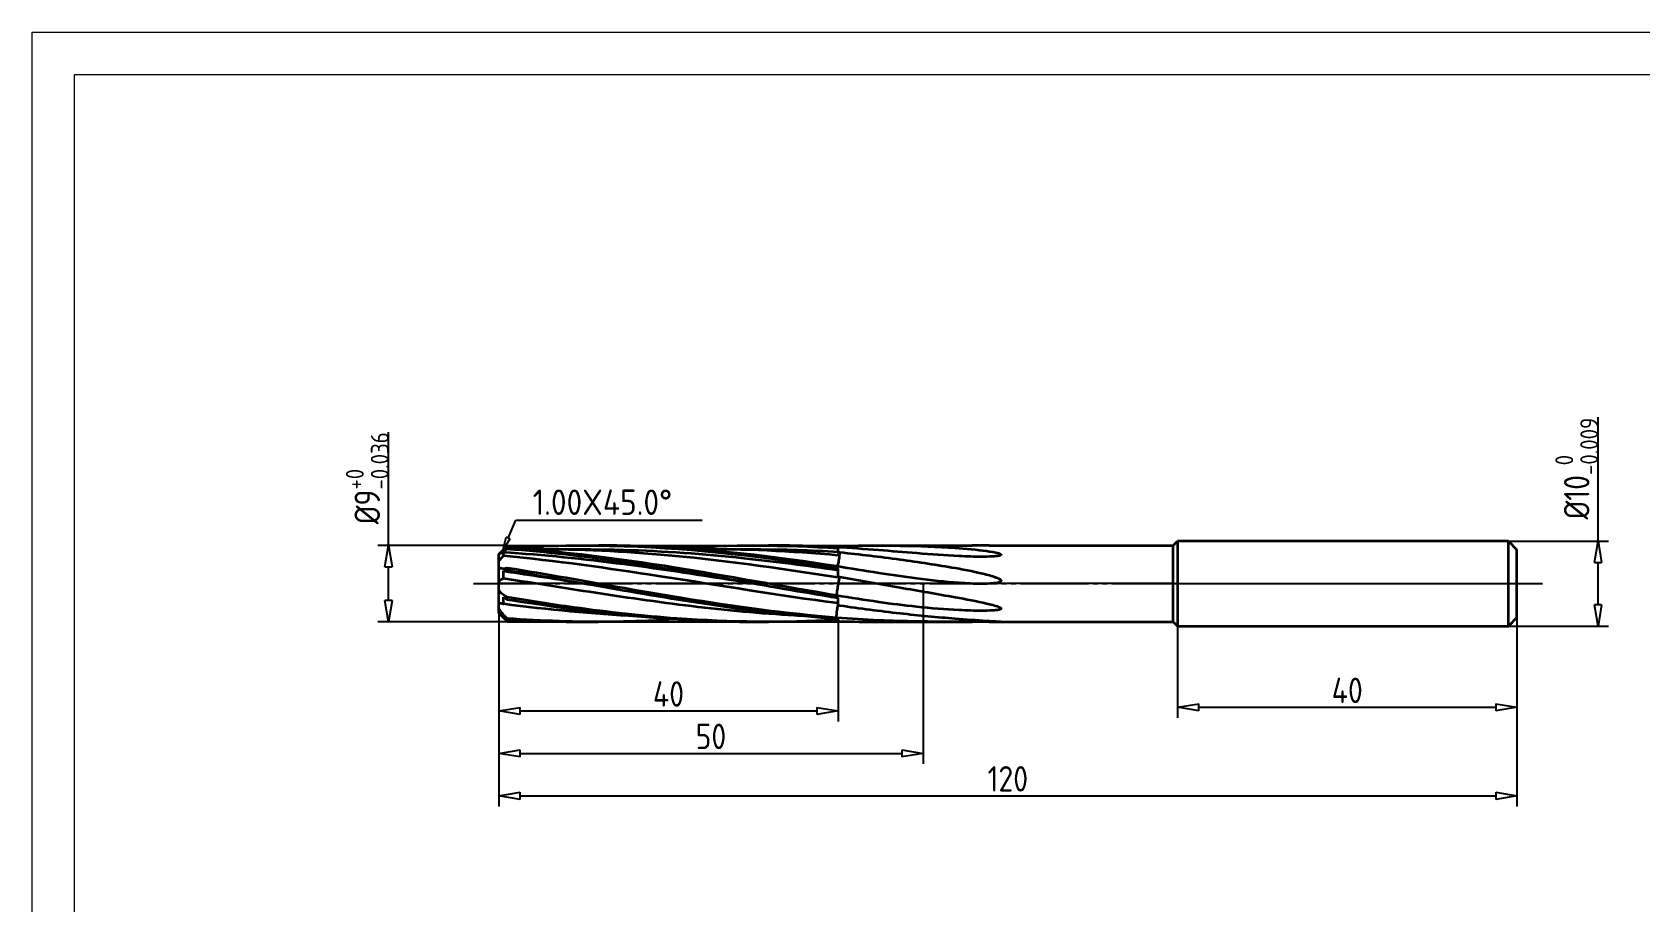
# Model space of a CAD drawing. Header units: millimetres. Extents: x 4458 to 4755, y 362 to 572.
# Drawn here: x 4463.5 to 4653, y 464.3 to 566.8 of the extents above; entities that cross this region are included whole.
import ezdxf
from ezdxf import colors
from ezdxf.entities.mleader import LeaderData, LeaderLine
from ezdxf.enums import TextEntityAlignment as Align
from ezdxf.math import Vec2, Vec3

# ---------------------------------------------------------------- set-up
doc = ezdxf.new("R2010")
doc.units = ezdxf.units.MM
doc.linetypes.add('JIS_09_08', pattern=[10.75, 8, -0.55, 0.55, -0.55, 0.55, -0.55])
for name, color, linetype in [('中心线', 2, 'JIS_09_08'), ('图框', 7, 'Continuous'), ('尺寸线', 3, 'Continuous'), ('标注', 3, 'Continuous')]:
    doc.layers.add(name, color=color, linetype=linetype)
doc.layers.add('轮廓', color=4, linetype='Continuous', lineweight=35)
doc.styles.add('ZQisocp', font='geniso.shx', dxfattribs={"height": 3})
doc.styles.add('工程字', font='gbenor.shx', dxfattribs={"bigfont": 'gbcbig.shx'})
doc.styles.add('样式 1', font='simsunb.ttf')
doc.dimstyles.new('ZQH', dxfattribs={"dimtxt": 3, "dimasz": 2.5, "dimexe": 1.25, "dimexo": 0, "dimgap": 0.5, "dimtad": 1, "dimdec": 3, "dimdsep": 46, "dimtxsty": '工程字', "dimblk": 'CLOSEDBLANK', "dimcen": -0.8, "dimclrd": 3, "dimclre": 3, "dimclrt": 3, "dimadec": 1, "dimazin": 2, "dimtfac": 1, "dimtdec": 3, "dimtofl": 0, "dimtmove": 0, "dimatfit": 3, "dimldrblk": 'CLOSEDBLANK', "dimfxl": 1, "dimtolj": 1, "dimtzin": 0, "dimarcsym": 0})

# ---------------------------------------------------------------- blocks, each defined once
blk = doc.blocks.new('TYFrame_XT')
at = {"layer": '图框', "lineweight": 9}
for p, q in [((5, 5), (5, 205)), ((5, 205), (292, 205)), ((10, 10), (10, 200)), ((10, 200), (287, 200))]:
    blk.add_line(p, q, dxfattribs=at)
at = {"layer": '图框', "style": '样式 1'}
for tag, p in [('设计', (186.18, 37.5)), ('冷却', (222.23, 37.52)), ('涂层', (224.34, 31.44)), ('刀具名称', (254.7, 31.77)), ('审核', (186.14, 29.88)), ('厚度', (224.33, 27.78)), ('刀具材料', (222.45, 21.55)), ('规格型号', (265.45, 21.22)), ('日期', (186.42, 13.79)), ('被加工材料', (222.74, 13.91)), ('客户名称', (265.45, 13.31))]:
    blk.add_attdef(tag, text='', height=1.73, dxfattribs=at).set_placement(p, align=Align.MIDDLE_CENTER)
blk = doc.blocks.new('_ClosedBlank')
at = {"color": 0, "linetype": 'ByBlock', "lineweight": -2}
for p, q in [((-1, 0.167), (0, 0)), ((-1, 0.167), (-1, -0.167)), ((0, 0), (-1, -0.167))]:
    blk.add_line(p, q, dxfattribs=at)
blk = doc.blocks.new('*D5')
at = {"layer": 'Defpoints', "color": 0, "transparency": 16777216}
for p in [(4637.47, 506.79), (4637.47, 496.79), (4648.03, 496.79)]:
    blk.add_point(p, dxfattribs=at)
at = {"layer": '尺寸线', "color": 3, "lineweight": -2, "transparency": 16777216}
for p, q in [((4648.03, 506.79), (4648.03, 521.42)), ((4637.47, 506.79), (4649.28, 506.79)), ((4648.03, 499.29), (4648.03, 504.29)), ((4637.47, 496.79), (4649.28, 496.79))]:
    blk.add_line(p, q, dxfattribs=at)
at = {"layer": '尺寸线', "color": 3, "lineweight": -2, "transparency": 16777216, "xscale": 2.5, "yscale": 2.5, "zscale": 2.5}
for p, rotation in [((4648.03, 506.79), 90), ((4648.03, 496.79), 270)]:
    blk.add_blockref('_ClosedBlank', p, dxfattribs=dict(at, rotation=rotation))
at = {"layer": '尺寸线', "color": 3, "transparency": 16777216, "insert": (4645.52, 515.35), "char_height": 3, "attachment_point": 5, "rotation": 90, "style": '工程字'}
blk.add_mtext('\\A1;%%C10{\\H0.7x;\\S 0^ -0.009;}', dxfattribs=at)
blk = doc.blocks.new('*D6')
at = {"layer": 'Defpoints', "color": 0, "transparency": 16777216}
for p in [(4598.47, 496.79), (4638.47, 497.79), (4638.47, 487.22)]:
    blk.add_point(p, dxfattribs=at)
at = {"layer": '尺寸线', "color": 3, "lineweight": -2, "transparency": 16777216}
for p, q in [((4598.47, 496.79), (4598.47, 485.97)), ((4638.47, 497.79), (4638.47, 485.97)), ((4600.97, 487.22), (4635.97, 487.22))]:
    blk.add_line(p, q, dxfattribs=at)
at = {"layer": '尺寸线', "color": 3, "lineweight": -2, "transparency": 16777216, "xscale": 2.5, "yscale": 2.5, "zscale": 2.5, "rotation": 180}
blk.add_blockref('_ClosedBlank', (4598.47, 487.22), dxfattribs=at)
at = {"layer": '尺寸线', "color": 3, "lineweight": -2, "transparency": 16777216, "xscale": 2.5, "yscale": 2.5, "zscale": 2.5}
blk.add_blockref('_ClosedBlank', (4638.47, 487.22), dxfattribs=at)
at = {"layer": '尺寸线', "color": 3, "transparency": 16777216, "insert": (4618.47, 489.22), "char_height": 3, "attachment_point": 5, "style": '工程字'}
blk.add_mtext('\\A1;40', dxfattribs=at)
blk = doc.blocks.new('*D7')
at = {"layer": 'Defpoints', "color": 0, "transparency": 16777216}
for p in [(4518.47, 497.29), (4558.47, 497.29), (4558.47, 486.79)]:
    blk.add_point(p, dxfattribs=at)
at = {"layer": '标注', "color": 3, "lineweight": -2, "transparency": 16777216}
for p, q in [((4518.47, 497.29), (4518.47, 485.54)), ((4558.47, 497.29), (4558.47, 485.54)), ((4520.97, 486.79), (4555.97, 486.79))]:
    blk.add_line(p, q, dxfattribs=at)
at = {"layer": '标注', "color": 3, "lineweight": -2, "transparency": 16777216, "xscale": 2.5, "yscale": 2.5, "zscale": 2.5, "rotation": 180}
blk.add_blockref('_ClosedBlank', (4518.47, 486.79), dxfattribs=at)
at = {"layer": '标注', "color": 3, "lineweight": -2, "transparency": 16777216, "xscale": 2.5, "yscale": 2.5, "zscale": 2.5}
blk.add_blockref('_ClosedBlank', (4558.47, 486.79), dxfattribs=at)
at = {"layer": '标注', "color": 3, "transparency": 16777216, "insert": (4538.47, 488.79), "char_height": 3, "attachment_point": 5, "style": '工程字'}
blk.add_mtext('\\A1;40', dxfattribs=at)
blk = doc.blocks.new('*D8')
at = {"layer": 'Defpoints', "color": 0, "transparency": 16777216}
for p in [(4518.47, 501.79), (4568.47, 501.79), (4568.47, 481.79)]:
    blk.add_point(p, dxfattribs=at)
at = {"layer": '标注', "color": 3, "lineweight": -2, "transparency": 16777216}
for p, q in [((4518.47, 501.79), (4518.47, 480.54)), ((4568.47, 501.79), (4568.47, 480.54)), ((4520.97, 481.79), (4565.97, 481.79))]:
    blk.add_line(p, q, dxfattribs=at)
at = {"layer": '标注', "color": 3, "lineweight": -2, "transparency": 16777216, "xscale": 2.5, "yscale": 2.5, "zscale": 2.5, "rotation": 180}
blk.add_blockref('_ClosedBlank', (4518.47, 481.79), dxfattribs=at)
at = {"layer": '标注', "color": 3, "lineweight": -2, "transparency": 16777216, "xscale": 2.5, "yscale": 2.5, "zscale": 2.5}
blk.add_blockref('_ClosedBlank', (4568.47, 481.79), dxfattribs=at)
at = {"layer": '标注', "color": 3, "transparency": 16777216, "insert": (4543.47, 483.79), "char_height": 3, "attachment_point": 5, "style": '工程字'}
blk.add_mtext('\\A1;50', dxfattribs=at)
blk = doc.blocks.new('*D9')
at = {"layer": 'Defpoints', "color": 0, "transparency": 16777216}
for p in [(4518.47, 501.79), (4638.47, 501.79), (4638.47, 476.79)]:
    blk.add_point(p, dxfattribs=at)
at = {"layer": '标注', "color": 3, "lineweight": -2, "transparency": 16777216}
for p, q in [((4518.47, 501.79), (4518.47, 475.54)), ((4638.47, 501.79), (4638.47, 475.54)), ((4520.97, 476.79), (4635.97, 476.79))]:
    blk.add_line(p, q, dxfattribs=at)
at = {"layer": '标注', "color": 3, "lineweight": -2, "transparency": 16777216, "xscale": 2.5, "yscale": 2.5, "zscale": 2.5, "rotation": 180}
blk.add_blockref('_ClosedBlank', (4518.47, 476.79), dxfattribs=at)
at = {"layer": '标注', "color": 3, "lineweight": -2, "transparency": 16777216, "xscale": 2.5, "yscale": 2.5, "zscale": 2.5}
blk.add_blockref('_ClosedBlank', (4638.47, 476.79), dxfattribs=at)
at = {"layer": '标注', "color": 3, "transparency": 16777216, "insert": (4578.47, 478.79), "char_height": 3, "attachment_point": 5, "style": '工程字'}
blk.add_mtext('\\A1;120', dxfattribs=at)
blk = doc.blocks.new('*D10')
at = {"layer": 'Defpoints', "color": 0, "transparency": 16777216}
for p in [(4519.47, 506.29), (4505.47, 497.29), (4519.47, 497.29)]:
    blk.add_point(p, dxfattribs=at)
at = {"layer": '标注', "color": 3, "lineweight": -2, "transparency": 16777216}
for p, q in [((4505.47, 506.29), (4505.47, 519.64)), ((4519.47, 506.29), (4504.22, 506.29)), ((4505.47, 499.79), (4505.47, 503.79)), ((4519.47, 497.29), (4504.22, 497.29))]:
    blk.add_line(p, q, dxfattribs=at)
at = {"layer": '标注', "color": 3, "lineweight": -2, "transparency": 16777216, "xscale": 2.5, "yscale": 2.5, "zscale": 2.5}
for p, rotation in [((4505.47, 506.29), 90), ((4505.47, 497.29), 270)]:
    blk.add_blockref('_ClosedBlank', p, dxfattribs=dict(at, rotation=rotation))
at = {"layer": '标注', "color": 3, "transparency": 16777216, "insert": (4502.97, 514.21), "char_height": 3, "attachment_point": 5, "rotation": 90, "style": '工程字'}
blk.add_mtext('\\A1;%%C9{\\H0.7x;\\S+0^ -0.036;}', dxfattribs=at)

msp = doc.modelspace()

# ---------------------------------------------------------------- linework, layer by layer
at = {"color": 2}
msp.add_lwpolyline([(4518.47, 501.7916), (4518.47, 505.2916), (4519.47, 506.2916), (4597.97, 506.2916), (4597.97, 501.7916)], close=True, dxfattribs=at)
at = {"color": 2, "extrusion": (0, -1.22465e-16, -1)}
msp.add_lwpolyline([(-4518.47, 501.7916), (-4518.47, 498.2916), (-4519.47, 497.2916), (-4597.97, 497.2916), (-4597.97, 501.7916)], close=True, dxfattribs=at)
at = {"layer": '中心线'}
for p, q in [((4515.47, 501.7916), (4641.47, 501.7916)), ((4596.4113, 501.7916), (4640.2122, 501.7916))]:
    msp.add_line(p, q, dxfattribs=at)
at = {"layer": '轮廓', "lineweight": 35}
for p, q in [((4519.47, 505.8947), (4519.47, 505.9964)), ((4528.7154, 506.2916), (4530.2193, 506.2916)), ((4548.7593, 506.2916), (4550.2632, 506.2916)), ((4558.47, 505.5107), (4558.47, 505.9698)), ((4563.2375, 506.2916), (4574.2782, 506.2916)), ((4576.2527, 506.2916), (4597.97, 506.2916)), ((4597.97, 497.2916), (4597.97, 506.2916)), ((4518.47, 504.4127), (4518.47, 505.2204)), ((4522.9339, 505.8416), (4528.7154, 505.8416)), ((4542.9779, 505.8416), (4548.7593, 505.8416)), ((4518.47, 502.0049), (4518.47, 503.7195)), ((4519.47, 503.3864), (4519.47, 503.6315)), ((4558.47, 502.6299), (4558.47, 503.5643)), ((4518.47, 499.4722), (4518.47, 501.0892)), ((4518.47, 498.2981), (4518.47, 498.8704)), ((4519.47, 499.9438), (4519.47, 500.1887)), ((4558.47, 499.2581), (4558.47, 500.1204)), ((4519.47, 497.5837), (4519.47, 497.6849)), ((4528.7154, 497.2916), (4530.2193, 497.2916)), ((4548.7593, 497.2916), (4550.2632, 497.2916)), ((4558.47, 497.3704), (4558.47, 497.6555)), ((4563.2374, 497.2916), (4574.2782, 497.2916)), ((4576.2527, 497.2916), (4597.97, 497.2916))]:
    msp.add_line(p, q, dxfattribs=at)
at = {"layer": '轮廓'}
for p, q in [((4597.97, 506.2916), (4598.47, 506.7916)), ((4598.47, 506.7916), (4598.47, 496.7916)), ((4637.47, 506.7916), (4598.47, 506.7916)), ((4637.47, 506.7916), (4638.47, 505.7916)), ((4637.47, 496.7916), (4637.47, 506.7916)), ((4638.47, 497.7916), (4638.47, 505.7916)), ((4597.97, 497.2916), (4598.47, 496.7916)), ((4598.47, 496.7916), (4637.47, 496.7916)), ((4638.47, 497.7916), (4637.47, 496.7916))]:
    msp.add_line(p, q, dxfattribs=at)
at = {"layer": '轮廓', "lineweight": 35}
for points, knots in [([(4519.47, 505.9964), (4519.3008, 505.8415), (4519.13, 505.6984), (4518.7968, 505.4391), (4518.6406, 505.3299), (4518.5078, 505.244), (4518.4882, 505.2316), (4518.47, 505.2204)], [2.76821846, 2.76821846, 2.76821846, 2.76821846, 3.50795851, 3.50795851, 4.33746455, 4.33746455, 4.48976209, 4.48976209, 4.48976209, 4.48976209]), ([(4519.47, 505.9995), (4524.0966, 506.2886), (4528.6397, 506.3649), (4541.8342, 505.9523), (4549.9022, 504.9528), (4558.47, 503.5643)], [0.0002266, 0.0002266, 0.0002266, 0.0002266, 14.09413226, 14.09413226, 40.19410967, 40.19410967, 40.19410967, 40.19410967]), ([(4558.2761, 500.4018), (4551.7316, 501.4994), (4545.4175, 502.693), (4534.1152, 504.4907), (4529.448, 505.1314), (4522.9486, 505.7486), (4521.2116, 505.8871), (4519.47, 505.9964)], [0, 0, 0, 0, 19.93640855, 19.93640855, 34.43001058, 34.43001058, 39.73540569, 39.73540569, 39.73540569, 39.73540569]), ([(4558.2761, 503.8353), (4551.7315, 504.8634), (4545.4175, 505.6515), (4535.9562, 506.2064), (4533.0853, 506.2915), (4530.2193, 506.2915)], [0, 0, 0, 0, 19.93652585, 19.93652585, 28.82165324, 28.82165324, 28.82165324, 28.82165324]), ([(4558.6639, 506.2191), (4561.0338, 506.2938), (4563.3893, 506.3111), (4567.9443, 506.2314), (4570.1906, 506.1434), (4573.4396, 505.9192), (4574.8469, 505.7991), (4576.4139, 505.5823), (4577.0194, 505.4857), (4577.4781, 505.3444), (4577.5702, 505.3087), (4577.6385, 505.2601), (4577.6528, 505.2473), (4577.6668, 505.2248), (4577.67, 505.2156), (4577.6697, 505.198), (4577.6671, 505.19), (4577.6565, 505.1734), (4577.6481, 505.1653), (4577.6214, 505.1455), (4577.5998, 505.1349), (4577.5283, 505.1056), (4577.4639, 505.0891), (4577.1951, 505.0335), (4576.9085, 505.0084), (4576.2566, 504.9675), (4575.7795, 504.9596), (4574.511, 504.9593), (4573.5883, 504.9899), (4571.0922, 505.1078), (4569.3976, 505.2341), (4566.2358, 505.4878), (4564.7581, 505.6144), (4561.5869, 505.8643), (4559.9572, 505.9801), (4558.2761, 506.0716)], [0, 0, 0, 0, 7.21936201, 7.21936201, 13.80759013, 13.80759013, 17.50624794, 17.50624794, 19.00039356, 19.00039356, 19.43099504, 19.43099504, 19.55657541, 19.55657541, 19.63519602, 19.63519602, 19.70322672, 19.70322672, 19.78323534, 19.78323534, 19.91947359, 19.91947359, 20.23678654, 20.23678654, 21.27380051, 21.27380051, 23.11836823, 23.11836823, 26.82858954, 26.82858954, 33.9532938, 33.9532938, 40.3730414, 40.3730414, 47.46819821, 47.46819821, 47.46819821, 47.46819821]), ([(4558.6581, 506.0504), (4558.6603, 506.0957), (4558.6624, 506.152), (4558.6637, 506.2086), (4558.6639, 506.2191)], [2.868586781, 2.868586781, 2.868586781, 2.868586781, 2.991993003, 3.02000701, 3.02000701, 3.02000701, 3.02000701]), ([(4576.2527, 506.2916), (4575.9529, 506.2916), (4575.6428, 506.2916), (4575.0078, 506.2916), (4574.6444, 506.2916), (4574.2782, 506.2916)], [21.87237319, 21.87237319, 21.87237319, 21.87237319, 23.11836823, 23.11836823, 24.65314144, 24.65314144, 24.65314144, 24.65314144]), ([(4518.47, 505.2851), (4518.4961, 505.3087), (4518.5251, 505.3348), (4518.634, 505.4328), (4518.7291, 505.519), (4518.8943, 505.6736), (4518.9561, 505.7323), (4519.02, 505.7941)], [5.71493533, 5.71493533, 5.71493533, 5.71493533, 5.91971969, 5.91971969, 6.43447125, 6.43447125, 6.7179543, 6.7179543, 6.7179543, 6.7179543]), ([(4518.47, 504.4127), (4518.5131, 504.4889), (4518.5646, 504.564), (4518.7133, 504.7564), (4518.825, 504.8777), (4518.9724, 505.0163), (4518.9961, 505.0379), (4519.02, 505.0592)], [7.6300785, 7.6300785, 7.6300785, 7.6300785, 7.98798512, 7.98798512, 8.58505249, 8.58505249, 8.69705346, 8.69705346, 8.69705346, 8.69705346]), ([(4518.47, 503.7195), (4518.47, 503.7538), (4518.47, 503.7955), (4518.47, 503.9358), (4518.47, 504.0501), (4518.47, 504.254), (4518.47, 504.3319), (4518.47, 504.4127)], [0.648036194, 0.648036194, 0.648036194, 0.648036194, 0.886780703, 0.886780703, 1.33897548, 1.33897548, 1.594299643, 1.594299643, 1.594299643, 1.594299643]), ([(4519.02, 505.5132), (4519.17, 505.6416), (4519.3199, 505.7688), (4519.4698, 505.8946), (4519.4699, 505.8947), (4519.47, 505.8947)], [0, 0, 0, 0, 0.64054043, 0.64054043, 0.640864936, 0.640864936, 0.640864936, 0.640864936]), ([(4519.02, 505.0592), (4519.02, 505.1376), (4519.02, 505.2106), (4519.02, 505.3663), (4519.02, 505.4448), (4519.02, 505.5132)], [0.12211907, 0.12211907, 0.12211907, 0.12211907, 0.519969539, 0.519969539, 1.039939077, 1.039939077, 1.039939077, 1.039939077]), ([(4519.02, 505.5132), (4523.7403, 505.2177), (4528.4605, 504.7269), (4533.1808, 504.1131), (4537.9011, 503.4993), (4542.6213, 502.7644), (4547.3416, 502.0165), (4547.8142, 501.9416), (4548.2868, 501.8666), (4548.7593, 501.7916)], [0.02155113, 0.02155113, 0.02155113, 0.02155113, 0.57642626, 0.57642626, 0.57642626, 1.13130139, 1.13130139, 1.13130139, 1.18685336, 1.18685336, 1.18685336, 1.18685336]), ([(4558.47, 499.4813), (4551.3953, 500.4034), (4544.6094, 501.5516), (4531.291, 503.6173), (4525.2531, 504.4749), (4519.02, 505.0592)], [-40.95872897, -40.95872897, -40.95872897, -40.95872897, -19.46905512, -19.46905512, -0.50342508, -0.50342508, -0.50342508, -0.50342508]), ([(4519.47, 505.8947), (4524.0964, 505.5598), (4528.6394, 505.0288), (4541.8339, 503.118), (4549.902, 501.5231), (4558.47, 500.1204)], [0.00069957, 0.00069957, 0.00069957, 0.00069957, 14.09413226, 14.09413226, 40.19461026, 40.19461026, 40.19461026, 40.19461026]), ([(4558.47, 502.5101), (4551.3953, 503.615), (4544.6094, 504.5888), (4532.2041, 505.6547), (4527.0234, 505.8762), (4521.7432, 505.8372)], [-40.94709824, -40.94709824, -40.94709824, -40.94709824, -19.45742439, -19.45742439, -3.26544165, -3.26544165, -3.26544165, -3.26544165]), ([(4528.7154, 505.8409), (4530.2039, 505.8411), (4531.6923, 505.8209), (4533.1808, 505.7798), (4537.9011, 505.6494), (4542.6213, 505.3094), (4547.3416, 504.81), (4551.0511, 504.4175), (4554.7605, 503.9281), (4558.47, 503.387)], [0.40145529, 0.40145529, 0.40145529, 0.40145529, 0.57642626, 0.57642626, 0.57642626, 1.13130139, 1.13130139, 1.13130139, 1.56735465, 1.56735465, 1.56735465, 1.56735465]), ([(4558.6639, 505.4913), (4561.0338, 505.2534), (4563.3893, 504.9675), (4567.9443, 504.3457), (4570.1906, 504.0097), (4573.4396, 503.4325), (4574.8469, 503.1626), (4576.4139, 502.7552), (4577.0194, 502.582), (4577.4781, 502.3506), (4577.5702, 502.2931), (4577.6385, 502.2169), (4577.6528, 502.197), (4577.6668, 502.1621), (4577.67, 502.148), (4577.6697, 502.121), (4577.6671, 502.1089), (4577.6565, 502.0837), (4577.6481, 502.0714), (4577.6214, 502.0416), (4577.5998, 502.0258), (4577.5283, 501.9823), (4577.4639, 501.9581), (4577.1951, 501.8768), (4576.9085, 501.8411), (4576.2566, 501.7828), (4575.7795, 501.7718), (4574.511, 501.7714), (4573.5883, 501.8144), (4571.0922, 501.9841), (4569.3976, 502.1706), (4566.2358, 502.5848), (4564.7581, 502.8071), (4561.5869, 503.3044), (4559.9572, 503.5712), (4558.2761, 503.8353)], [0, 0, 0, 0, 7.21936201, 7.21936201, 13.80759013, 13.80759013, 17.50624794, 17.50624794, 19.00039356, 19.00039356, 19.43099504, 19.43099504, 19.55657541, 19.55657541, 19.63519602, 19.63519602, 19.70322672, 19.70322672, 19.78323534, 19.78323534, 19.91947359, 19.91947359, 20.23678654, 20.23678654, 21.27380051, 21.27380051, 23.11836823, 23.11836823, 26.82858954, 26.82858954, 33.9532938, 33.9532938, 40.3730414, 40.3730414, 47.4681982, 47.4681982, 47.4681982, 47.4681982]), ([(4558.4167, 503.8134), (4558.4368, 503.8778), (4558.4775, 504.0328), (4558.5369, 504.3316), (4558.6064, 504.7694), (4558.6506, 505.1886), (4558.6623, 505.4335), (4558.6639, 505.4913)], [2.0721364, 2.0721364, 2.0721364, 2.0721364, 2.3935944, 2.6927937, 2.991993, 3.5903916, 3.79775101, 3.79775101, 3.79775101, 3.79775101]), ([(4558.47, 505.5107), (4558.47, 505.4381), (4558.47, 505.3576), (4558.47, 505.2216), (4558.47, 505.1705), (4558.47, 505.118)], [-0.58208082, -0.58208082, -0.58208082, -0.58208082, -0.292265254, -0.292265254, -0.126530203, -0.126530203, -0.126530203, -0.126530203]), ([(4519.47, 503.6315), (4519.4535, 503.6255), (4519.437, 503.6199), (4519.1974, 503.5424), (4518.977, 503.5281), (4518.6634, 503.5908), (4518.5501, 503.6427), (4518.47, 503.7195)], [4.39465123, 4.39465123, 4.39465123, 4.39465123, 4.47292515, 4.47292515, 5.53603317, 5.53603317, 6.2907463, 6.2907463, 6.2907463, 6.2907463]), ([(4518.47, 502.0049), (4518.5203, 502.085), (4518.582, 502.1535), (4518.7483, 502.2953), (4518.8669, 502.3617), (4519.0053, 502.4059), (4519.0127, 502.4081), (4519.02, 502.4103)], [7.81290588, 7.81290588, 7.81290588, 7.81290588, 8.198408931, 8.198408931, 8.770442515, 8.770442515, 8.802268131, 8.802268131, 8.802268131, 8.802268131]), ([(4519.02, 502.4103), (4519.02, 502.5413), (4519.02, 502.6713), (4519.02, 502.9676), (4519.02, 503.1325), (4519.02, 503.2935)], [0.12211907, 0.12211907, 0.12211907, 0.12211907, 0.519969539, 0.519969539, 1.039939077, 1.039939077, 1.039939077, 1.039939077]), ([(4554.8534, 497.9473), (4550.8165, 498.1488), (4546.8192, 498.4928), (4538.6923, 499.4129), (4534.6925, 499.9731), (4526.7453, 501.1773), (4522.9065, 501.8008), (4519.02, 502.4103)], [-37.00715937, -37.00715937, -37.00715937, -37.00715937, -24.64290473, -24.64290473, -12.32145236, -12.32145236, -0.50297934, -0.50297934, -0.50297934, -0.50297934]), ([(4558.2761, 497.7824), (4553.6905, 498.1497), (4549.1863, 498.7043), (4540.8326, 499.9495), (4537.11, 500.5829), (4528.6896, 502.0566), (4524.1222, 502.8828), (4519.47, 503.6315)], [0, 0, 0, 0, 13.9688348, 13.9688348, 25.44756758, 25.44756758, 39.61954221, 39.61954221, 39.61954221, 39.61954221]), ([(4519.47, 503.3864), (4524.0964, 502.6236), (4528.6394, 501.7963), (4541.8339, 499.5067), (4549.902, 498.2506), (4558.47, 497.6555)], [0.00069965, 0.00069965, 0.00069965, 0.00069965, 14.09413226, 14.09413226, 40.19461034, 40.19461034, 40.19461034, 40.19461034]), ([(4558.2761, 500.4018), (4558.2769, 500.409), (4558.2847, 500.4705), (4558.3187, 500.6858), (4558.384, 501.0722), (4558.4593, 501.5072), (4558.5499, 502.0146), (4558.6279, 502.4322), (4558.6569, 502.5731), (4558.6631, 502.5943), (4558.6639, 502.5963)], [1.69238189, 1.69238189, 1.69238189, 1.69238189, 1.7951958, 2.3935944, 2.6927937, 2.991993, 3.5903916, 4.03919055, 4.48798951, 4.59080342, 4.59080342, 4.59080342, 4.59080342]), ([(4558.6639, 502.5963), (4561.0338, 502.1852), (4563.3893, 501.7635), (4567.9443, 500.9638), (4570.1906, 500.5766), (4573.4396, 499.9847), (4574.8469, 499.723), (4576.4139, 499.3636), (4577.0194, 499.2154), (4577.4781, 499.0293), (4577.5702, 498.9838), (4577.6385, 498.9245), (4577.6528, 498.9092), (4577.6668, 498.8824), (4577.67, 498.8716), (4577.6697, 498.851), (4577.6671, 498.8419), (4577.6565, 498.8229), (4577.6481, 498.8136), (4577.6214, 498.7913), (4577.5998, 498.7795), (4577.5283, 498.7473), (4577.4639, 498.7295), (4577.1951, 498.6701), (4576.9085, 498.6448), (4576.2566, 498.6033), (4575.7795, 498.5957), (4574.511, 498.5954), (4573.5883, 498.6255), (4571.0922, 498.7477), (4569.3976, 498.8851), (4566.2358, 499.2172), (4564.7581, 499.4049), (4561.5869, 499.8584), (4559.9572, 500.1199), (4558.2761, 500.4018)], [0, 0, 0, 0, 7.21936201, 7.21936201, 13.80759013, 13.80759013, 17.50624794, 17.50624794, 19.00039356, 19.00039356, 19.43099504, 19.43099504, 19.55657541, 19.55657541, 19.63519602, 19.63519602, 19.70322672, 19.70322672, 19.78323534, 19.78323534, 19.91947359, 19.91947359, 20.23678654, 20.23678654, 21.27380051, 21.27380051, 23.11836823, 23.11836823, 26.82858954, 26.82858954, 33.9532938, 33.9532938, 40.3730414, 40.3730414, 47.4681982, 47.4681982, 47.4681982, 47.4681982]), ([(4558.47, 502.6299), (4558.47, 502.6219), (4558.47, 502.5925), (4558.47, 502.5329), (4558.47, 502.5219), (4558.47, 502.5101)], [-0.758588164, -0.758588164, -0.758588164, -0.758588164, -0.380673873, -0.380673873, -0.30260521, -0.30260521, -0.30260521, -0.30260521]), ([(4518.47, 501.0892), (4518.47, 501.1425), (4518.47, 501.1972), (4518.47, 501.4008), (4518.47, 501.553), (4518.47, 501.8067), (4518.47, 501.9092), (4518.47, 502.0049)], [0.276133909, 0.276133909, 0.276133909, 0.276133909, 0.446156885, 0.446156885, 0.897990272, 0.897990272, 1.222499291, 1.222499291, 1.222499291, 1.222499291]), ([(4519.47, 500.1887), (4519.4381, 500.2016), (4519.4062, 500.2157), (4519.1517, 500.3377), (4518.9333, 500.4995), (4518.6413, 500.8118), (4518.5423, 500.9467), (4518.47, 501.0892)], [4.78330192, 4.78330192, 4.78330192, 4.78330192, 4.9260818, 4.9260818, 5.92726211, 5.92726211, 6.56096113, 6.56096113, 6.56096113, 6.56096113]), ([(4518.47, 499.4722), (4518.5205, 499.4967), (4518.5825, 499.5061), (4518.6853, 499.5019), (4518.7234, 499.497), (4518.7636, 499.4886)], [7.921945089, 7.921945089, 7.921945089, 7.921945089, 8.237653389, 8.237653389, 8.405007097, 8.405007097, 8.405007097, 8.405007097]), ([(4518.47, 498.8704), (4518.47, 498.9419), (4518.47, 499.0097), (4518.47, 499.1926), (4518.47, 499.2932), (4518.47, 499.412), (4518.47, 499.4465), (4518.47, 499.4722)], [0.648036244, 0.648036244, 0.648036244, 0.648036244, 0.886780701, 0.886780701, 1.338975478, 1.338975478, 1.594299692, 1.594299692, 1.594299692, 1.594299692]), ([(4519.47, 497.6849), (4519.4518, 497.7019), (4519.4336, 497.7191), (4519.2152, 497.9271), (4519.0168, 498.136), (4518.6951, 498.521), (4518.5636, 498.7004), (4518.4721, 498.8665), (4518.471, 498.8685), (4518.47, 498.8704)], [5.44601245, 5.44601245, 5.44601245, 5.44601245, 5.51314989, 5.51314989, 6.25354994, 6.25354994, 6.90135976, 6.90135976, 6.90900606, 6.90900606, 6.90900606, 6.90900606]), ([(4518.7636, 499.4886), (4518.8359, 499.4735), (4518.915, 499.447), (4519.0062, 499.4054), (4519.0131, 499.4022), (4519.02, 499.3989)], [8.405007097, 8.405007097, 8.405007097, 8.405007097, 8.7055638, 8.7055638, 8.730054671, 8.730054671, 8.730054671, 8.730054671]), ([(4519.02, 499.3989), (4519.02, 499.5059), (4519.02, 499.6166), (4519.02, 499.88), (4519.02, 500.0347), (4519.02, 500.194)], [0.12211907, 0.12211907, 0.12211907, 0.12211907, 0.519969539, 0.519969539, 1.039939077, 1.039939077, 1.039939077, 1.039939077]), ([(4519.02, 500.194), (4519.17, 500.1129), (4519.3199, 500.0296), (4519.4698, 499.9439), (4519.4699, 499.9439), (4519.47, 499.9438)], [0, 0, 0, 0, 0.64054043, 0.64054043, 0.640864936, 0.640864936, 0.640864936, 0.640864936]), ([(4558.2761, 497.5116), (4551.9379, 497.1664), (4545.8096, 497.2293), (4535.4058, 497.9822), (4531.3971, 498.4284), (4524.7058, 499.3515), (4522.0957, 499.7561), (4519.47, 500.1887)], [0, 0, 0, 0, 19.30801288, 19.30801288, 31.69299499, 31.69299499, 39.69154079, 39.69154079, 39.69154079, 39.69154079]), ([(4519.47, 499.9438), (4524.0964, 499.2), (4528.6394, 498.5611), (4538.5421, 497.565), (4543.6287, 497.2922), (4548.7593, 497.292)], [0.00069965, 0.00069965, 0.00069965, 0.00069965, 14.09413226, 14.09413226, 30.16689734, 30.16689734, 30.16689734, 30.16689734]), ([(4558.2761, 497.7824), (4558.2777, 497.8467), (4558.2852, 498.0146), (4558.3185, 498.4196), (4558.3867, 498.8956), (4558.4489, 499.1727), (4558.472, 499.2578)], [2.48543419, 2.48543419, 2.48543419, 2.48543419, 2.6927937, 2.991993, 3.5903916, 3.94477328, 3.94477328, 3.94477328, 3.94477328]), ([(4558.6639, 499.2299), (4561.0338, 498.8864), (4563.3893, 498.576), (4567.9443, 498.0669), (4570.1906, 497.8553), (4573.4396, 497.5953), (4574.8469, 497.4951), (4576.4139, 497.3943), (4577.0194, 497.3579), (4577.4781, 497.3261), (4577.5702, 497.3192), (4577.6385, 497.3117), (4577.6528, 497.3098), (4577.6668, 497.3069), (4577.67, 497.3057), (4577.6697, 497.3037), (4577.6671, 497.3028), (4577.6565, 497.3011), (4577.6481, 497.3003), (4577.6214, 497.2985), (4577.5998, 497.2977), (4577.5283, 497.2955), (4577.4639, 497.2946), (4577.1951, 497.292), (4576.9085, 497.2918), (4576.2566, 497.2915), (4575.7795, 497.2916), (4574.511, 497.2916), (4573.5883, 497.2913), (4571.0922, 497.2943), (4569.3976, 497.3022), (4566.2358, 497.3576), (4564.7581, 497.4008), (4561.5869, 497.5448), (4559.9572, 497.6478), (4558.2761, 497.7824)], [0, 0, 0, 0, 7.21936201, 7.21936201, 13.80759013, 13.80759013, 17.50624794, 17.50624794, 19.00039356, 19.00039356, 19.43099504, 19.43099504, 19.55657541, 19.55657541, 19.63519602, 19.63519602, 19.70322672, 19.70322672, 19.78323534, 19.78323534, 19.91947359, 19.91947359, 20.23678654, 20.23678654, 21.27380051, 21.27380051, 23.11836823, 23.11836823, 26.82858954, 26.82858954, 33.9532938, 33.9532938, 40.3730414, 40.3730414, 47.4681982, 47.4681982, 47.4681982, 47.4681982]), ([(4518.47, 498.2981), (4518.4822, 498.2871), (4518.495, 498.2755), (4518.5773, 498.2014), (4518.6609, 498.1263), (4518.8312, 497.9692), (4518.9227, 497.8831), (4519.02, 497.7891)], [0.482543354, 0.482543354, 0.482543354, 0.482543354, 0.558203418, 0.558203418, 0.946449595, 0.946449595, 1.313148878, 1.313148878, 1.313148878, 1.313148878]), ([(4519.02, 497.7891), (4519.02, 497.8094), (4519.02, 497.8361), (4519.02, 497.9122), (4519.02, 497.9661), (4519.02, 498.0304)], [0.12211907, 0.12211907, 0.12211907, 0.12211907, 0.519969539, 0.519969539, 1.039939077, 1.039939077, 1.039939077, 1.039939077]), ([(4539.4893, 497.5852), (4536.8937, 497.4226), (4534.3038, 497.3256), (4527.597, 497.2575), (4523.5625, 497.3899), (4519.47, 497.6849)], [19.18560553, 19.18560553, 19.18560553, 19.18560553, 27.14952254, 27.14952254, 39.61650529, 39.61650529, 39.61650529, 39.61650529])]:
    msp.add_open_spline(points, degree=3, knots=knots, dxfattribs=at)
for points in [[(4519.4345, 505.9641), (4519.4463, 505.9759), (4519.4582, 505.9877), (4519.47, 505.9995)], [(4539.4894, 505.9976), (4545.8181, 506.3937), (4552.0016, 506.3933), (4558.47, 505.9698)], [(4558.2761, 506.0716), (4555.5767, 506.2186), (4552.9165, 506.2915), (4550.2632, 506.2915)], [(4558.47, 506.2128), (4558.5346, 506.2149), (4558.5992, 506.217), (4558.6639, 506.2191)], [(4558.47, 506.2128), (4558.47, 506.1617), (4558.47, 506.1109), (4558.47, 506.0609)], [(4518.47, 505.2204), (4518.47, 505.2384), (4518.47, 505.26), (4518.47, 505.2851)], [(4519.2469, 505.7994), (4519.1713, 505.7977), (4519.0957, 505.7959), (4519.02, 505.7941)], [(4558.47, 505.118), (4552.8229, 505.6292), (4547.3599, 505.8783), (4541.7871, 505.8371)], [(4548.7593, 505.8415), (4551.9962, 505.8412), (4555.2331, 505.7427), (4558.47, 505.5519)], [(4558.47, 505.5107), (4558.5346, 505.5043), (4558.5992, 505.4978), (4558.6639, 505.4913)], [(4519.02, 503.2935), (4519.1701, 503.327), (4519.3201, 503.358), (4519.47, 503.3864)], [(4519.02, 503.2935), (4522.2518, 502.8172), (4525.4836, 502.3043), (4528.7154, 501.7915)], [(4558.47, 502.6299), (4558.5346, 502.6187), (4558.5992, 502.6075), (4558.6639, 502.5963)], [(4534.8095, 497.9473), (4529.5241, 498.2111), (4524.3442, 498.7172), (4519.02, 499.3989)], [(4558.47, 499.2581), (4558.5346, 499.2487), (4558.5992, 499.2393), (4558.6639, 499.2299)], [(4519.02, 498.0304), (4519.1701, 497.8821), (4519.3201, 497.7332), (4519.47, 497.5837)], [(4519.2695, 497.7833), (4519.1863, 497.7852), (4519.1032, 497.7871), (4519.02, 497.7891)], [(4519.4345, 497.6191), (4519.3716, 497.676), (4519.3088, 497.7311), (4519.2469, 497.7838)], [(4519.47, 497.5837), (4522.5725, 497.3898), (4525.6376, 497.2916), (4528.7154, 497.2916)], [(4558.2761, 497.5116), (4558.2772, 497.5649), (4558.279, 497.6174), (4558.2815, 497.6687)], [(4558.47, 497.5223), (4558.4054, 497.5187), (4558.3408, 497.5151), (4558.2761, 497.5116)], [(4558.47, 497.3704), (4558.5346, 497.3683), (4558.5992, 497.3662), (4558.6639, 497.3641)], [(4558.6639, 497.3641), (4560.1908, 497.316), (4561.7117, 497.2917), (4563.2375, 497.2916)]]:
    msp.add_open_spline(points, degree=3, dxfattribs=at)

# ---------------------------------------------------------------- block references
at = {"color": 0}
msp.add_blockref('TYFrame_XT', (4458.47, 361.7916), dxfattribs=at)

# ---------------------------------------------------------------- dimensions: what is measured, and where the dimension line sits
at = {"layer": '尺寸线'}
dim = msp.add_linear_dim(base=(4648.0289, 496.7916), p1=(4637.47, 506.7916), p2=(4637.47, 496.7916), angle=90, text='%%C<>{\\H0.7x;\\S 0^ -0.009;}', dimstyle='ZQH', dxfattribs=at)
dim.commit()
dim.dimension.update_dxf_attribs({"geometry": '*D5', "text_midpoint": (4648.0289, 515.3542), "dimtype": 128})
dim = msp.add_linear_dim(base=(4638.47, 487.2215), p1=(4598.47, 496.7916), p2=(4638.47, 497.7916), dimstyle='ZQH', dxfattribs=at)
dim.commit()
dim.dimension.update_dxf_attribs({"geometry": '*D6', "text_midpoint": (4618.47, 487.2215), "dimtype": 128})
at = {"layer": '标注'}
dim = msp.add_linear_dim(base=(4505.47, 497.2916), p1=(4519.47, 506.2916), p2=(4519.47, 497.2916), angle=89.999998, text='%%C<>{\\H0.7x;\\S+0^ -0.036;}', dimstyle='ZQH', dxfattribs=at)
dim.commit()
dim.dimension.update_dxf_attribs({"geometry": '*D10', "text_midpoint": (4505.47, 514.2144), "dimtype": 128})
for base, p2, picture, middle in [((4568.47, 481.7916), (4568.47, 501.7916), '*D8', (4543.47, 483.7916)), ((4638.47, 476.7916), (4638.47, 501.7916), '*D9', (4578.47, 478.7916))]:
    dim = msp.add_linear_dim(base=base, p1=(4518.47, 501.7916), p2=p2, dimstyle='ZQH', dxfattribs=at)
    dim.commit()
    dim.dimension.update_dxf_attribs({"geometry": picture, "text_midpoint": middle})
at = {"layer": '标注', "color": 3}
dim = msp.add_linear_dim(base=(4558.47, 486.7916), p1=(4518.47, 497.2916), p2=(4558.47, 497.2916), dimstyle='ZQH', dxfattribs=at)
dim.commit()
dim.dimension.update_dxf_attribs({"geometry": '*D7', "text_midpoint": (4538.47, 488.7916)})

# ---------------------------------------------------------------- leaders
at = {"layer": '标注'}
ml = msp.add_multileader_mtext('Standard', dxfattribs=at)
ml.set_content('1.00X45.0°', color=3, style='ZQisocp')
ml.set_leader_properties(color=3)
ml.set_arrow_properties(name='CLOSEDBLANK')
ml.build(insert=Vec2(0, 0))
ml.multileader.update_dxf_attribs({"has_dogleg": 0, "text_left_attachment_type": 6, "text_right_attachment_type": 6, "dogleg_length": 0, "arrow_head_size": 1.5})
ctx = ml.context
ctx.base_point, ctx.char_height, ctx.arrow_head_size, ctx.plane_origin = Vec3(4520.47, 509.2916), 3, 1.5, Vec3(4518.47, 501.7916)
ctx.left_attachment, ctx.right_attachment = 6, 6
notes = []
notes.append((ctx, [(0, (1, 1, 0), (4520.47, 509.2916), (1, 0), 0, [(0, [(4518.97, 505.7916)], 0, [])])]))
ctx.mtext.insert, ctx.mtext.line_spacing_factor, ctx.mtext.line_spacing_style, ctx.mtext.flow_direction = Vec3(4522.47, 512.8916), 0.8, 2, 5
for ctx, leaders in notes:
    for number, flags, end, landing, length, lines in leaders:
        leader = LeaderData()
        leader.index, (leader.has_last_leader_line, leader.has_dogleg_vector, leader.attachment_direction) = number, flags
        leader.last_leader_point, leader.dogleg_vector, leader.dogleg_length = Vec3(end), Vec3(landing), length
        for number, points, colour, breaks in lines:
            line = LeaderLine()
            line.index, line.vertices, line.color, line.breaks = number, Vec3.list(points), colors.encode_raw_color(colour), breaks
            leader.lines.append(line)
        ctx.leaders.append(leader)

doc.saveas('drawing.dxf')
